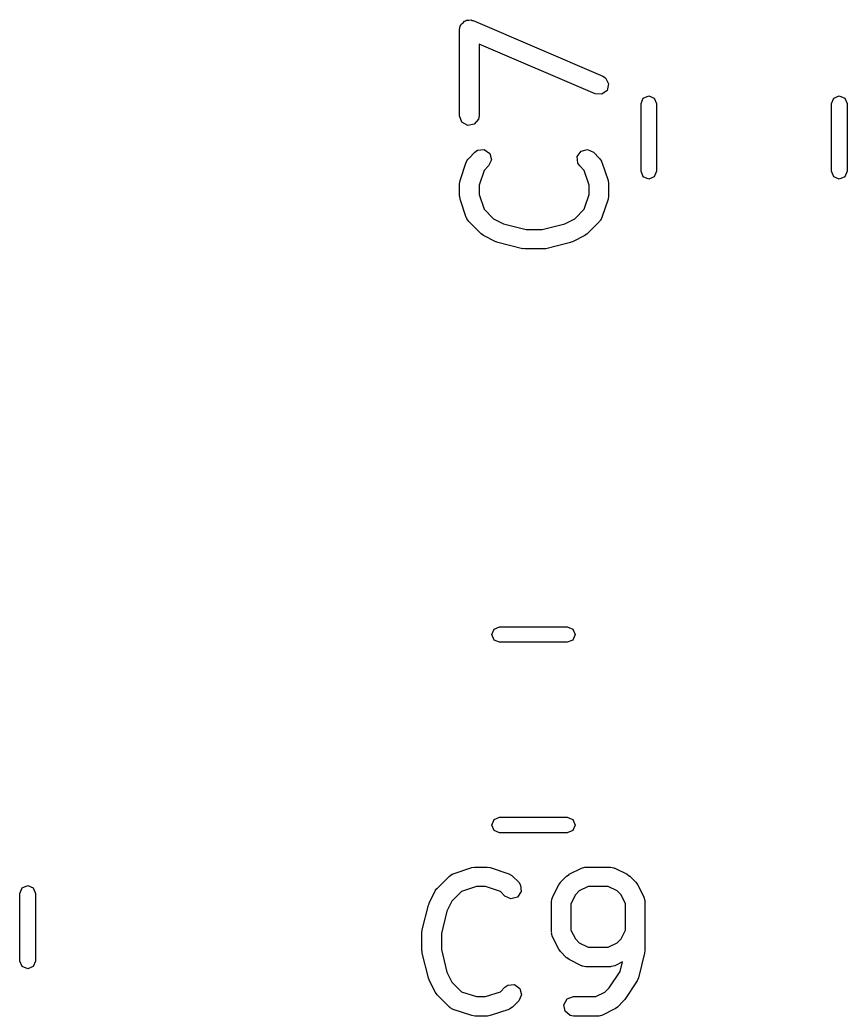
# Model space of a CAD drawing. Extents: x 44 to 148, y -85 to -25.
# Drawn here: x 59.54 to 65.92, y -81.97 to -74.28 of the extents above; entities that cross this region are included whole.
import ezdxf

# ---------------------------------------------------------------- set-up
doc = ezdxf.new("R2010")
doc.units = 0
doc.layers.add('BLACK', color=7, linetype='CONTINUOUS')

msp = doc.modelspace()

# ---------------------------------------------------------------- linework, layer by layer
at = {"layer": 'BLACK', "linetype": 'CONTINUOUS'}
for p, q in [((62.930619, -74.350666), (62.935142, -74.325014)), ((62.930619, -75.017332), (62.930619, -74.350666)), ((62.935142, -74.325014), (62.940836, -74.318227)), ((62.940836, -74.318227), (62.94286, -74.3096)), ((62.94286, -74.3096), (62.956871, -74.299117)), ((62.956871, -74.299117), (62.968119, -74.285714)), ((62.968119, -74.285714), (62.976845, -74.284175)), ((62.976845, -74.284175), (62.98394, -74.278868)), ((62.98394, -74.278868), (63.001408, -74.279844)), ((63.001408, -74.279844), (63.018643, -74.276805)), ((63.018643, -74.276805), (63.026317, -74.281235)), ((63.026317, -74.281235), (63.035163, -74.28173)), ((63.035163, -74.28173), (64.035163, -74.710301)), ((63.976075, -74.848173), (63.080619, -74.464406)), ((63.080619, -74.464406), (63.080619, -75.017332)), ((64.035163, -74.710301), (64.056959, -74.724563)), ((64.056959, -74.724563), (64.080091, -74.770355)), ((64.080091, -74.770355), (64.068377, -74.820303)), ((64.027298, -74.851035), (63.976075, -74.848173)), ((64.068377, -74.820303), (64.027298, -74.851035)), ((64.3306, -74.922748), (64.348174, -74.880322)), ((64.348174, -74.880322), (64.3906, -74.862748)), ((64.3906, -74.862748), (64.433026, -74.880322)), ((64.433026, -74.880322), (64.4506, -74.922748)), ((65.8006, -74.922748), (65.818174, -74.880322)), ((65.818174, -74.880322), (65.8606, -74.862748)), ((65.8606, -74.862748), (65.903026, -74.880322)), ((65.903026, -74.880322), (65.9206, -74.922748)), ((64.3306, -75.445252), (64.3306, -74.922748)), ((64.4506, -74.922748), (64.4506, -75.445252)), ((65.8006, -75.445252), (65.8006, -74.922748)), ((65.9206, -74.922748), (65.9206, -75.445252)), ((62.948166, -75.065541), (62.930619, -75.017332)), ((63.076096, -75.042984), (63.043119, -75.082284)), ((63.080619, -75.017332), (63.076096, -75.042984)), ((62.992595, -75.091193), (62.948166, -75.065541)), ((63.043119, -75.082284), (62.992595, -75.091193)), ((62.982087, -75.374568), (62.994489, -75.351663)), ((62.994489, -75.351663), (62.99831, -75.349315)), ((62.99831, -75.349315), (63.000205, -75.345252)), ((63.000205, -75.345252), (63.047824, -75.297633)), ((63.047824, -75.297633), (63.069161, -75.282693)), ((63.069161, -75.282693), (63.120268, -75.278222)), ((63.120268, -75.278222), (63.162294, -75.307648)), ((63.162294, -75.307648), (63.175571, -75.357203)), ((63.837935, -75.331255), (63.867361, -75.289229)), ((63.842407, -75.382363), (63.837935, -75.331255)), ((63.867361, -75.289229), (63.916916, -75.275952)), ((63.916916, -75.275952), (63.963412, -75.297632)), ((63.963412, -75.297632), (64.011032, -75.345251)), ((64.011032, -75.345251), (64.025973, -75.366588)), ((62.934468, -75.517425), (62.982087, -75.374568)), ((63.15389, -75.403699), (63.11879, -75.438798)), ((63.175571, -75.357203), (63.15389, -75.403699)), ((63.857348, -75.4037), (63.842407, -75.382363)), ((63.892448, -75.438799), (63.857348, -75.4037)), ((64.025973, -75.366588), (64.026363, -75.371056)), ((64.026363, -75.371056), (64.029151, -75.374568)), ((64.029151, -75.374568), (64.07677, -75.517424)), ((63.11879, -75.438798), (63.080619, -75.553312)), ((63.930619, -75.553312), (63.892448, -75.438799)), ((64.348174, -75.487678), (64.3306, -75.445252)), ((64.3906, -75.505252), (64.348174, -75.487678)), ((64.433026, -75.487678), (64.3906, -75.505252)), ((64.4506, -75.445252), (64.433026, -75.487678)), ((65.818174, -75.487678), (65.8006, -75.445252)), ((65.8606, -75.505252), (65.818174, -75.487678)), ((65.903026, -75.487678), (65.8606, -75.505252)), ((65.9206, -75.445252), (65.903026, -75.487678)), ((62.930619, -75.541142), (62.934512, -75.519059)), ((62.930619, -75.63638), (62.930619, -75.541142)), ((62.934512, -75.519059), (62.934468, -75.517425)), ((63.080619, -75.553312), (63.080619, -75.624209)), ((63.930619, -75.62421), (63.930619, -75.553312)), ((64.07677, -75.517424), (64.080059, -75.539604)), ((64.080059, -75.539604), (64.080619, -75.541142)), ((64.080619, -75.541142), (64.080619, -75.63638)), ((62.931179, -75.637918), (62.930619, -75.63638)), ((62.934468, -75.660097), (62.931179, -75.637918)), ((63.080619, -75.624209), (63.11879, -75.738723)), ((63.892448, -75.738722), (63.930619, -75.62421)), ((64.080619, -75.63638), (64.076725, -75.658462)), ((64.076725, -75.658462), (64.07677, -75.660098)), ((62.982087, -75.802954), (62.934468, -75.660097)), ((64.07677, -75.660098), (64.029151, -75.802954)), ((62.984874, -75.806466), (62.982087, -75.802954)), ((62.985265, -75.810933), (62.984874, -75.806466)), ((63.000205, -75.83227), (62.985265, -75.810933)), ((63.11879, -75.738723), (63.192903, -75.812836)), ((63.192903, -75.812836), (63.26989, -75.851329)), ((63.741347, -75.851329), (63.818334, -75.812835)), ((63.818334, -75.812835), (63.892448, -75.738722)), ((64.029151, -75.802954), (64.016748, -75.825859)), ((63.095443, -75.927508), (63.000205, -75.83227)), ((63.26989, -75.851329), (63.443424, -75.894713)), ((63.567813, -75.894713), (63.741347, -75.851329)), ((64.011033, -75.83227), (63.915794, -75.927508)), ((64.012928, -75.828205), (64.011033, -75.83227)), ((64.016748, -75.825859), (64.012928, -75.828205)), ((63.096924, -75.928198), (63.095443, -75.927508)), ((63.114935, -75.941557), (63.096924, -75.928198)), ((63.210173, -75.989176), (63.114935, -75.941557)), ((63.443424, -75.894713), (63.567813, -75.894713)), ((63.896302, -75.941557), (63.801064, -75.989176)), ((63.897425, -75.94037), (63.896302, -75.941557)), ((63.915794, -75.927508), (63.897425, -75.94037)), ((63.213701, -75.989582), (63.210173, -75.989176)), ((63.225524, -75.994855), (63.213701, -75.989582)), ((63.416, -76.042474), (63.225524, -75.994855)), ((63.419448, -76.042113), (63.416, -76.042474)), ((63.43419, -76.044713), (63.419448, -76.042113)), ((63.580304, -76.043527), (63.577047, -76.044713)), ((63.595237, -76.042474), (63.580304, -76.043527)), ((63.785713, -75.994855), (63.595237, -76.042474)), ((63.788657, -75.992866), (63.785713, -75.994855)), ((63.801064, -75.989176), (63.788657, -75.992866)), ((63.577047, -76.044713), (63.43419, -76.044713)), ((63.196322, -78.978574), (63.238748, -78.961)), ((63.238748, -78.961), (63.761252, -78.961)), ((63.761252, -78.961), (63.803678, -78.978574)), ((63.178748, -79.021), (63.196322, -78.978574)), ((63.196322, -79.063426), (63.178748, -79.021)), ((63.803678, -78.978574), (63.821252, -79.021)), ((63.821252, -79.021), (63.803678, -79.063426)), ((63.238748, -79.081), (63.196322, -79.063426)), ((63.761252, -79.081), (63.238748, -79.081)), ((63.803678, -79.063426), (63.761252, -79.081)), ((63.178748, -80.491), (63.196322, -80.448574)), ((63.196322, -80.533426), (63.178748, -80.491)), ((63.196322, -80.448574), (63.238748, -80.431)), ((63.238748, -80.431), (63.761252, -80.431)), ((63.761252, -80.431), (63.803678, -80.448574)), ((63.803678, -80.448574), (63.821252, -80.491)), ((63.821252, -80.491), (63.803678, -80.533426)), ((63.238748, -80.551), (63.196322, -80.533426)), ((63.761252, -80.551), (63.238748, -80.551)), ((63.803678, -80.533426), (63.761252, -80.551)), ((62.756491, -80.980643), (62.851729, -80.885405)), ((62.851729, -80.885405), (62.873066, -80.870464)), ((62.873066, -80.870464), (62.877534, -80.870073)), ((62.877534, -80.870073), (62.881045, -80.867287)), ((62.881045, -80.867287), (63.023901, -80.819668)), ((63.023901, -80.819668), (63.046081, -80.816378)), ((63.046081, -80.816378), (63.047619, -80.815819)), ((63.047619, -80.815819), (63.142857, -80.815819)), ((63.142857, -80.815819), (63.164939, -80.819712)), ((63.164939, -80.819712), (63.166574, -80.819668)), ((63.166574, -80.819668), (63.309431, -80.867287)), ((63.309431, -80.867287), (63.332336, -80.879689)), ((63.332336, -80.879689), (63.334683, -80.88351)), ((63.334683, -80.88351), (63.338747, -80.885405)), ((63.338747, -80.885405), (63.386366, -80.933024)), ((63.708872, -80.933024), (63.756491, -80.885405)), ((63.756491, -80.885405), (63.774857, -80.872545)), ((63.774857, -80.872545), (63.775983, -80.871356)), ((63.775983, -80.871356), (63.871221, -80.823737)), ((63.871221, -80.823737), (63.896187, -80.816311)), ((63.896187, -80.816311), (63.900548, -80.817352)), ((63.900548, -80.817352), (63.904762, -80.815819)), ((63.904762, -80.815819), (64.095238, -80.815819)), ((64.095238, -80.815819), (64.12089, -80.820342)), ((64.12089, -80.820342), (64.124325, -80.823224)), ((64.124325, -80.823224), (64.128779, -80.823737)), ((64.128779, -80.823737), (64.224017, -80.871356)), ((64.224017, -80.871356), (64.242027, -80.884714)), ((64.242027, -80.884714), (64.243509, -80.885405)), ((64.243509, -80.885405), (64.291128, -80.933024)), ((59.554574, -80.976322), (59.597, -80.958748)), ((59.597, -80.958748), (59.639426, -80.976322)), ((63.386366, -80.933024), (63.401306, -80.954361)), ((63.401306, -80.954361), (63.405777, -81.005468)), ((63.647204, -81.047754), (63.694823, -80.952516)), ((63.694823, -80.952516), (63.708181, -80.934505)), ((63.708181, -80.934505), (63.708872, -80.933024)), ((64.291128, -80.933024), (64.303987, -80.95139)), ((64.303987, -80.95139), (64.305177, -80.952516)), ((64.305177, -80.952516), (64.352796, -81.047754)), ((59.537, -81.018748), (59.554574, -80.976322)), ((59.537, -81.541252), (59.537, -81.018748)), ((59.639426, -80.976322), (59.657, -81.018748)), ((59.657, -81.018748), (59.657, -81.541252)), ((62.694823, -81.095373), (62.742442, -81.000135)), ((62.742442, -81.000135), (62.7558, -80.982124)), ((62.7558, -80.982124), (62.756491, -80.980643)), ((62.945276, -81.00399), (62.871163, -81.078103)), ((63.059789, -80.965819), (62.945276, -81.00399)), ((63.130687, -80.965819), (63.059789, -80.965819)), ((63.2452, -81.00399), (63.130687, -80.965819)), ((63.2803, -81.03909), (63.2452, -81.00399)), ((63.326796, -81.060771), (63.2803, -81.03909)), ((63.405777, -81.005468), (63.376351, -81.047494)), ((63.823544, -81.030484), (63.789286, -81.099)), ((63.853951, -81.000077), (63.823544, -81.030484)), ((63.922467, -80.965819), (63.853951, -81.000077)), ((64.077533, -80.965819), (63.922467, -80.965819)), ((64.146049, -81.000077), (64.077533, -80.965819)), ((64.176456, -81.030484), (64.146049, -81.000077)), ((64.210714, -81.099), (64.176456, -81.030484)), ((62.641525, -81.3012), (62.689144, -81.110724)), ((62.689144, -81.110724), (62.694416, -81.098901)), ((62.694416, -81.098901), (62.694823, -81.095373)), ((62.871163, -81.078103), (62.832669, -81.15509)), ((63.376351, -81.047494), (63.326796, -81.060771)), ((63.639286, -81.081295), (63.643809, -81.055643)), ((63.639286, -81.31939), (63.639286, -81.081295)), ((63.643809, -81.055643), (63.646691, -81.052207)), ((63.646691, -81.052207), (63.647204, -81.047754)), ((63.789286, -81.099), (63.789286, -81.301685)), ((64.210714, -81.301685), (64.210714, -81.099)), ((64.352796, -81.047754), (64.360222, -81.07272)), ((64.360222, -81.07272), (64.35918, -81.077081)), ((64.35918, -81.077081), (64.360714, -81.081295)), ((64.360714, -81.081295), (64.360714, -81.462247)), ((62.832669, -81.15509), (62.789286, -81.328624)), ((62.639286, -81.31939), (62.641885, -81.304648)), ((62.639286, -81.462247), (62.639286, -81.31939)), ((62.641885, -81.304648), (62.641525, -81.3012)), ((62.789286, -81.328624), (62.789286, -81.453013)), ((63.640819, -81.323603), (63.639286, -81.31939)), ((63.639778, -81.327964), (63.640819, -81.323603)), ((63.647204, -81.352931), (63.639778, -81.327964)), ((63.789286, -81.301685), (63.823544, -81.370201)), ((64.176456, -81.370201), (64.210714, -81.301685)), ((63.694823, -81.448169), (63.647204, -81.352931)), ((63.823544, -81.370201), (63.853951, -81.400608)), ((63.853951, -81.400608), (63.922467, -81.434866)), ((64.077533, -81.434866), (64.146049, -81.400608)), ((64.146049, -81.400608), (64.176456, -81.370201)), ((62.640471, -81.465504), (62.639286, -81.462247)), ((62.641525, -81.480437), (62.640471, -81.465504)), ((62.689144, -81.670913), (62.641525, -81.480437)), ((62.789286, -81.453013), (62.832669, -81.626547)), ((63.696012, -81.449294), (63.694823, -81.448169)), ((63.708872, -81.467661), (63.696012, -81.449294)), ((63.756491, -81.51528), (63.708872, -81.467661)), ((63.922467, -81.434866), (64.077533, -81.434866)), ((64.358475, -81.480437), (64.310856, -81.670913)), ((64.360714, -81.462247), (64.358114, -81.476988)), ((64.358114, -81.476988), (64.358475, -81.480437)), ((59.554574, -81.583678), (59.537, -81.541252)), ((59.657, -81.541252), (59.639426, -81.583678)), ((63.757972, -81.515971), (63.756491, -81.51528)), ((63.775983, -81.529329), (63.757972, -81.515971)), ((63.871221, -81.576948), (63.775983, -81.529329)), ((63.875674, -81.57746), (63.871221, -81.576948)), ((63.87911, -81.580343), (63.875674, -81.57746)), ((63.904762, -81.584866), (63.87911, -81.580343)), ((64.128779, -81.576948), (64.103812, -81.584374)), ((64.187009, -81.547833), (64.128779, -81.576948)), ((64.168485, -81.621929), (64.187009, -81.547833)), ((59.597, -81.601252), (59.554574, -81.583678)), ((59.639426, -81.583678), (59.597, -81.601252)), ((62.832669, -81.626547), (62.871163, -81.703534)), ((64.095238, -81.584866), (63.904762, -81.584866)), ((64.08457, -81.7478), (64.168485, -81.621929)), ((64.099451, -81.583332), (64.095238, -81.584866)), ((64.103812, -81.584374), (64.099451, -81.583332)), ((62.691132, -81.673857), (62.689144, -81.670913)), ((62.694823, -81.686264), (62.691132, -81.673857)), ((62.742442, -81.781502), (62.694823, -81.686264)), ((62.871163, -81.703534), (62.945276, -81.777648)), ((63.280299, -81.742548), (63.301636, -81.727607)), ((63.301636, -81.727607), (63.352744, -81.723135)), ((63.352744, -81.723135), (63.394769, -81.752561)), ((64.300499, -81.694325), (64.205261, -81.837183)), ((64.300601, -81.693905), (64.300499, -81.694325)), ((64.310856, -81.670913), (64.300601, -81.693905)), ((62.743628, -81.782625), (62.742442, -81.781502)), ((62.756491, -81.800994), (62.743628, -81.782625)), ((62.851729, -81.896233), (62.756491, -81.800994)), ((62.945276, -81.777648), (63.059789, -81.815819)), ((63.130687, -81.815819), (63.2452, -81.777647)), ((63.2452, -81.777647), (63.280299, -81.742548)), ((63.408047, -81.802116), (63.386366, -81.848613)), ((63.394769, -81.752561), (63.408047, -81.802116)), ((63.982295, -81.815819), (64.05081, -81.781561)), ((64.05081, -81.781561), (64.08457, -81.7478)), ((63.059789, -81.815819), (63.130687, -81.815819)), ((63.386366, -81.848613), (63.338748, -81.896232)), ((63.735663, -81.877795), (63.761315, -81.833366)), ((63.744572, -81.928319), (63.735663, -81.877795)), ((63.761315, -81.833366), (63.809524, -81.815819)), ((63.809524, -81.815819), (63.982295, -81.815819)), ((64.19589, -81.848613), (64.148272, -81.896232)), ((64.197366, -81.845446), (64.19589, -81.848613)), ((64.205261, -81.837183), (64.197366, -81.845446)), ((62.855793, -81.898128), (62.851729, -81.896233)), ((62.85814, -81.901948), (62.855793, -81.898128)), ((62.881045, -81.914351), (62.85814, -81.901948)), ((63.023901, -81.96197), (62.881045, -81.914351)), ((63.025536, -81.961925), (63.023901, -81.96197)), ((63.047619, -81.965819), (63.025536, -81.961925)), ((63.166574, -81.96197), (63.144395, -81.965258)), ((63.309431, -81.914351), (63.166574, -81.96197)), ((63.312942, -81.911563), (63.309431, -81.914351)), ((63.317411, -81.911173), (63.312942, -81.911563)), ((63.338748, -81.896232), (63.317411, -81.911173)), ((63.783872, -81.961296), (63.744572, -81.928319)), ((63.809524, -81.965819), (63.783872, -81.961296)), ((64.004213, -81.964285), (64, -81.965819)), ((64.008574, -81.965327), (64.004213, -81.964285)), ((64.033541, -81.957901), (64.008574, -81.965327)), ((64.128779, -81.910282), (64.033541, -81.957901)), ((64.129903, -81.909094), (64.128779, -81.910282)), ((64.148272, -81.896232), (64.129903, -81.909094)), ((63.142857, -81.965819), (63.047619, -81.965819)), ((63.144395, -81.965258), (63.142857, -81.965819)), ((64, -81.965819), (63.809524, -81.965819))]:
    msp.add_line(p, q, dxfattribs=at)

doc.saveas('drawing.dxf')
